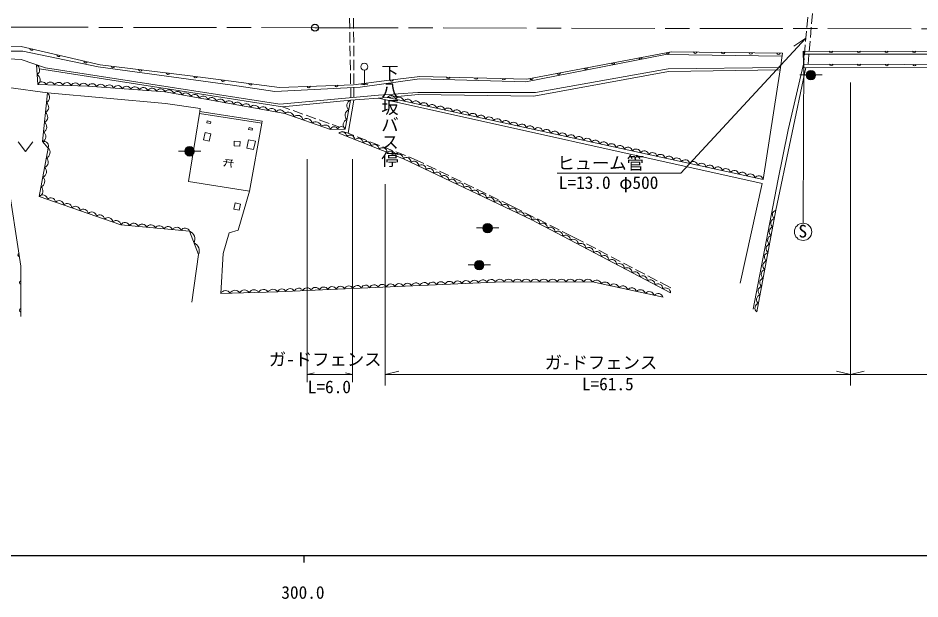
# Model space of a CAD drawing. Units: millimetres, scale not verified. Extents: x 40000 to 680000, y 20000 to 380000.
# Drawn here: x 326750 to 456854, y 198715 to 282586 of the extents above; entities that cross this region are included whole.
import ezdxf
from ezdxf.enums import TextEntityAlignment as Align

# ---------------------------------------------------------------- set-up
doc = ezdxf.new("R2010")
doc.units = ezdxf.units.MM
doc.header["$LTSCALE"] = 1000
doc.linetypes.add('CHAIN', pattern=[18.5, 12, -1.5, 3.5, -1.5])
for name, color, linetype, lineweight in [('M-BGD', 7, 'Continuous', 13), ('M-BMK', 2, 'CHAIN', 13), ('M-BMK-SRVR', 3, 'Continuous', 25), ('M-STR-HTXT', 7, 'Continuous', 13), ('M-TTL-BAND', 7, 'Continuous', 25)]:
    doc.layers.add(name, color=color, linetype=linetype, lineweight=lineweight)
doc.styles.add('@ＭＳ ゴシック', font='')
doc.styles.add('ＭＳ ゴシック', font='')
doc.styles.get('@ＭＳ ゴシック').set_extended_font_data('@MS Gothic')
doc.styles.get('ＭＳ ゴシック').set_extended_font_data('MS Gothic')

msp = doc.modelspace()

# ---------------------------------------------------------------- hatches: boundary and pattern name
at = {"layer": 'M-BGD'}
for points in [[(441800, 274349, 0.97359), (440435, 274385, 0.01338), (440434, 274349, 0.41421), (441117, 273666, 0.41421)], [(352184, 263343, 0.97359), (350820, 263379, 0.01338), (350819, 263343, 0.41421), (351502, 262660, 0.41421)], [(395174, 252262, 0.97359), (393809, 252298, 0.01338), (393808, 252262, 1)], [(393962, 246912, 0.97359), (392597, 246948, 0.01338), (392596, 246912, 0.41421), (393279, 246229, 0.41421)]]:
    msp.add_hatch(color=256, dxfattribs=at).paths.add_polyline_path(points)

# ---------------------------------------------------------------- linework, layer by layer
for p, q in [((440528, 281205), (440660, 282699)), ((441219, 281759), (441351, 283254)), ((441043, 279767), (441175, 281261)), ((440353, 279212), (440484, 280707)), ((440177, 277220), (440309, 278714)), ((440867, 277775), (440999, 279269)), ((327464, 277786), (279235, 277762)), ((338306, 275539), (327464, 277786)), ((399986, 273356), (420169, 277304)), ((420169, 277304), (436948, 277063)), ((437004, 277523), (436710, 275127)), ((440023, 277819), (440064, 275945)), ((440108, 277819), (440026, 252970)), ((440032, 277392), (487026, 277323)), ((440706, 275943), (440823, 277277)), ((325374, 276677), (327180, 276581)), ((327180, 276581), (330726, 275384)), ((329582, 273005), (329415, 275826)), ((437866, 266451), (440064, 275945)), ((440064, 275945), (440133, 276722)), ((364882, 269770), (329837, 275240)), ((364497, 270155), (330726, 275384)), ((357671, 272902), (338306, 275539)), ((376705, 273049), (376705, 275049)), ((401174, 271313), (420569, 274867)), ((420509, 275246), (401373, 271851)), ((436748, 275439), (420509, 275246)), ((420569, 274867), (436710, 275127)), ((436710, 275127), (434223, 259282)), ((436085, 254848), (440410, 275426)), ((439944, 275427), (483691, 275336)), ((384680, 273817), (376084, 272627)), ((384680, 273817), (399986, 273356)), ((439521, 274385), (440435, 274385)), ((441815, 274385), (442728, 274385)), ((330983, 271763), (325359, 272549)), ((363791, 271969), (357671, 272902)), ((376084, 272627), (363791, 271969)), ((376205, 273049), (377205, 273049)), ((348031, 270238), (330983, 271763)), ((378759, 271431), (364497, 270155)), ((364882, 269770), (374729, 270714)), ((374372, 265948), (375188, 270749)), ((374729, 270714), (380037, 271120)), ((384422, 271815), (378759, 271431)), ((434093, 258690), (378766, 271023)), ((380037, 271120), (384462, 271522)), ((434223, 259282), (380037, 271120)), ((401373, 271851), (384422, 271815)), ((384462, 271522), (401174, 271313)), ((353005, 269538), (348031, 270238)), ((352996, 269086), (353005, 269538)), ((364882, 269770), (365957, 269387)), ((351358, 258970), (352949, 268779)), ((352949, 268779), (352996, 269086)), ((352949, 268779), (361935, 267405)), ((352996, 269086), (361982, 267713)), ((366428, 269220), (367841, 268717)), ((368312, 268549), (369726, 268046)), ((353991, 267458), (354051, 267729)), ((354505, 267343), (353991, 267458)), ((354051, 267729), (354566, 267615)), ((354566, 267615), (354505, 267343)), ((360011, 266489), (360072, 266761)), ((360072, 266761), (360586, 266646)), ((361935, 267405), (360121, 257594)), ((361982, 267713), (361935, 267405)), ((370197, 267878), (371610, 267375)), ((372081, 267208), (373156, 266825)), ((353482, 264999), (353725, 266041)), ((353725, 266041), (354544, 265850)), ((354544, 265850), (354301, 264808)), ((360526, 266375), (360011, 266489)), ((360586, 266646), (360526, 266375)), ((373555, 266187), (374372, 265948)), ((374372, 265948), (375184, 265632)), ((375650, 265450), (377047, 264906)), ((436370, 259064), (437866, 266451)), ((326766, 264694), (327816, 263294)), ((327816, 263294), (328866, 264694)), ((354301, 264808), (353482, 264999)), ((357921, 264111), (357950, 264789)), ((357950, 264789), (358783, 264753)), ((358783, 264753), (358754, 264075)), ((359743, 263812), (359994, 265006)), ((359994, 265006), (360981, 264799)), ((360981, 264799), (360729, 263604)), ((377513, 264725), (378911, 264181)), ((349906, 263378), (350820, 263379)), ((352199, 263378), (353113, 263379)), ((358754, 264075), (357921, 264111)), ((360729, 263604), (359743, 263812)), ((379377, 263999), (380775, 263455)), ((381241, 263274), (382639, 262730)), ((356386, 261854), (357840, 261658)), ((356808, 261797), (356675, 261441)), ((356690, 262179), (357739, 262049)), ((356866, 262157), (356808, 261797)), ((357553, 262072), (357435, 261499)), ((383105, 262548), (383916, 262233)), ((383916, 262233), (385277, 261574)), ((356675, 261441), (356451, 261188)), ((357435, 261499), (357471, 260985)), ((385727, 261357), (387077, 260704)), ((387527, 260486), (388877, 259833)), ((360121, 257594), (351358, 258970)), ((389328, 259615), (390678, 258962)), ((432775, 240547), (436370, 259064)), ((391128, 258744), (392478, 258091)), ((392928, 257873), (394279, 257220)), ((434093, 258690), (430929, 244331)), ((360121, 257594), (358526, 251954)), ((394729, 257002), (396079, 256349)), ((357885, 255006), (358068, 255889)), ((358665, 254845), (357885, 255006)), ((358068, 255889), (358848, 255728)), ((358848, 255728), (358665, 254845)), ((396529, 256131), (397890, 255473)), ((397890, 255473), (399426, 254703)), ((399873, 254478), (401214, 253806)), ((436085, 254848), (433344, 240158)), ((401661, 253581), (403002, 252909)), ((403448, 252685), (404789, 252012)), ((357214, 251580), (356329, 248600)), ((358526, 251954), (357214, 251580)), ((392895, 252297), (393809, 252298)), ((395188, 252297), (396102, 252298)), ((405236, 251788), (406772, 251017)), ((406772, 251017), (408306, 250216)), ((408749, 249985), (410078, 249291)), ((356329, 248600), (355988, 242828)), ((410522, 249059), (411851, 248365)), ((352761, 248447), (351799, 241543)), ((412295, 248133), (413624, 247439)), ((414067, 247208), (415397, 246513)), ((391684, 246948), (392597, 246948)), ((393977, 246948), (394891, 246948)), ((415840, 246282), (417170, 245588)), ((417613, 245356), (418943, 244662)), ((419386, 244430), (420919, 243630))]:
    msp.add_line(p, q, dxfattribs=at)
for points in [[(212742, 278324), (327219, 278469), (338574, 275827), (351584, 274247), (364464, 272572), (375153, 272963), (379587, 273542), (384718, 274167), (400131, 273758), (421010, 277729), (437004, 277523)], [(440023, 277819), (487095, 277745), (532320, 277674), (571292, 277500)], [(325405, 276243), (325202, 259677), (327176, 246757), (327161, 239474)], [(440064, 275945), (483713, 275804), (532196, 276079), (571275, 275884)], [(374729, 270714), (373931, 266540), (371818, 266487), (365215, 268809), (347958, 271920), (336832, 272757), (329582, 273005)], [(352761, 248447), (351505, 251797), (341596, 252734), (329812, 256841), (331093, 263800), (330275, 264737), (330983, 271763)], [(420867, 242895), (400884, 253428), (382341, 262280), (373009, 265959)], [(419787, 242263), (409605, 244483), (395601, 244473), (364198, 243052), (355988, 242828)]]:
    msp.add_lwpolyline(points, dxfattribs=at)
for centre, radius in [((376705, 275549), 500), ((441117, 274349), 683), ((351502, 263343), 683), ((394491, 252262), 683), ((440003, 251720), 1250), ((393279, 246912), 683)]:
    msp.add_circle(centre, radius, dxfattribs=at)
for centre, radius, start, end in [((328715, 278178), 256, 179.58294, 334.22217), ((332611, 277272), 256, 179.58294, 334.22217), ((420446, 277679), 256, 203.44918, 358.08841), ((424447, 277741), 256, 191.94235, 346.58159), ((428446, 277690), 256, 191.94235, 346.58159), ((432446, 277638), 256, 191.94235, 346.58159), ((436446, 277587), 256, 191.94235, 346.58159), ((444023, 277869), 256, 192.59039, 347.22962), ((448023, 277863), 256, 192.59039, 347.22962), ((452023, 277857), 256, 192.59039, 347.22962), ((456023, 277850), 256, 192.59039, 347.22962), ((329034, 275096), 824, 304.36265, 62.41842), ((336507, 276365), 256, 179.58294, 334.22217), ((412587, 276184), 256, 203.44918, 358.08841), ((416516, 276932), 256, 203.44918, 358.08841), ((444064, 275989), 256, 192.49467, 347.1339), ((448064, 275976), 256, 192.49467, 347.1339), ((452064, 275963), 256, 192.49467, 347.1339), ((456064, 275950), 256, 192.49467, 347.1339), ((340432, 275658), 256, 185.75539, 340.39462), ((344403, 275176), 256, 185.75539, 340.39462), ((348373, 274693), 256, 185.75539, 340.39462), ((404728, 274690), 256, 203.44918, 358.08841), ((408657, 275437), 256, 203.44918, 358.08841), ((329117, 273685), 824, 304.36265, 62.41842), ((330178, 272728), 657, 21.05559, 155.03254), ((331386, 272686), 657, 21.05559, 155.03254), ((332594, 272645), 657, 21.05559, 155.03254), ((333803, 272604), 657, 21.05559, 155.03254), ((335011, 272563), 657, 21.05559, 155.03254), ((352344, 274205), 256, 185.27173, 339.91096), ((356311, 273689), 256, 185.27173, 339.91096), ((380634, 273726), 256, 199.62264, 354.26187), ((388826, 274114), 256, 191.16125, 345.80049), ((392825, 274008), 256, 191.16125, 345.80049), ((396823, 273902), 256, 191.16125, 345.80049), ((400798, 273942), 256, 203.44918, 358.08841), ((336219, 272521), 657, 21.05559, 155.03254), ((337429, 272431), 680, 20.02558, 151.36548), ((338665, 272338), 680, 20.02558, 151.36548), ((339901, 272245), 680, 20.02558, 151.36548), ((341138, 272152), 680, 20.02558, 151.36548), ((342374, 272059), 680, 20.02558, 151.36548), ((343610, 271966), 680, 20.02558, 151.36548), ((344846, 271873), 680, 20.02558, 151.36548), ((346082, 271780), 680, 20.02558, 151.36548), ((347318, 271687), 680, 20.02558, 151.36548), ((348522, 271523), 690, 14.64797, 144.91716), ((349755, 271301), 690, 14.64797, 144.91716), ((360277, 273173), 256, 185.27173, 339.91096), ((368689, 272783), 256, 194.77548, 349.41471), ((372686, 272929), 256, 194.77548, 349.41471), ((376666, 273217), 256, 200.1234, 354.76264), ((330491, 271103), 823, 295.18789, 53.30641), ((350988, 271079), 690, 14.64797, 144.91716), ((352220, 270857), 690, 14.64797, 144.91716), ((353453, 270634), 690, 14.64797, 144.91716), ((354686, 270412), 690, 14.64797, 144.91716), ((355918, 270190), 690, 14.64797, 144.91716), ((357151, 269968), 690, 14.64797, 144.91716), ((375015, 269938), 827, 110.26724, 228.09709), ((380572, 270743), 654, 10.5485, 144.80347), ((381750, 270486), 654, 10.5485, 144.80347), ((382928, 270229), 654, 10.5485, 144.80347), ((384106, 269971), 654, 10.5485, 144.80347), ((330350, 269698), 823, 295.18789, 53.30641), ((358384, 269746), 690, 14.64797, 144.91716), ((359616, 269524), 690, 14.64797, 144.91716), ((360849, 269301), 690, 14.64797, 144.91716), ((362081, 269079), 690, 14.64797, 144.91716), ((363314, 268857), 690, 14.64797, 144.91716), ((364547, 268635), 690, 14.64797, 144.91716), ((374749, 268547), 827, 110.26724, 228.09709), ((385284, 269714), 654, 10.5485, 144.80347), ((386462, 269457), 654, 10.5485, 144.80347), ((387640, 269199), 654, 10.5485, 144.80347), ((388817, 268942), 654, 10.5485, 144.80347), ((389995, 268685), 654, 10.5485, 144.80347), ((330208, 268292), 823, 295.18789, 53.30641), ((365738, 268188), 812, 11.12681, 130.11081), ((367059, 267724), 812, 11.12681, 130.11081), ((368379, 267259), 812, 11.12681, 130.11081), ((391173, 268427), 654, 10.5485, 144.80347), ((392351, 268170), 654, 10.5485, 144.80347), ((393529, 267912), 654, 10.5485, 144.80347), ((394707, 267655), 654, 10.5485, 144.80347), ((395885, 267398), 654, 10.5485, 144.80347), ((330067, 266887), 823, 295.18789, 53.30641), ((369700, 266794), 812, 11.12681, 130.11081), ((371020, 266330), 812, 11.12681, 130.11081), ((372350, 266351), 549, 17.2043, 165.6779), ((373406, 266377), 549, 17.2043, 165.6779), ((374483, 267155), 827, 110.26724, 228.09709), ((397063, 267140), 654, 10.5485, 144.80347), ((398241, 266883), 654, 10.5485, 144.80347), ((399419, 266626), 654, 10.5485, 144.80347), ((400597, 266368), 654, 10.5485, 144.80347), ((401775, 266111), 654, 10.5485, 144.80347), ((329925, 265482), 823, 295.18789, 53.30641), ((373486, 265458), 691, 3.40265, 133.56558), ((374652, 264998), 691, 3.40265, 133.56558), ((402953, 265854), 654, 10.5485, 144.80347), ((404131, 265596), 654, 10.5485, 144.80347), ((405309, 265339), 654, 10.5485, 144.80347), ((406487, 265082), 654, 10.5485, 144.80347), ((407665, 264824), 654, 10.5485, 144.80347), ((330471, 264082), 683, 335.5925, 106.60652), ((375819, 264538), 691, 3.40265, 133.56558), ((376985, 264079), 691, 3.40265, 133.56558), ((378151, 263619), 691, 3.40265, 133.56558), ((408843, 264567), 654, 10.5485, 144.80347), ((410021, 264309), 654, 10.5485, 144.80347), ((411199, 264052), 654, 10.5485, 144.80347), ((412377, 263795), 654, 10.5485, 144.80347), ((413555, 263537), 654, 10.5485, 144.80347), ((330546, 263181), 826, 290.60737, 48.53021), ((379318, 263159), 691, 3.40265, 133.56558), ((380484, 262699), 691, 3.40265, 133.56558), ((381651, 262239), 691, 3.40265, 133.56558), ((414733, 263280), 654, 10.5485, 144.80347), ((415911, 263023), 654, 10.5485, 144.80347), ((417089, 262765), 654, 10.5485, 144.80347), ((418267, 262508), 654, 10.5485, 144.80347), ((419445, 262251), 654, 10.5485, 144.80347), ((330290, 261789), 826, 290.60737, 48.53021), ((382775, 261788), 656, 357.48048, 131.4781), ((383866, 261268), 656, 357.48048, 131.4781), ((420623, 261993), 654, 10.5485, 144.80347), ((421801, 261736), 654, 10.5485, 144.80347), ((422978, 261479), 654, 10.5485, 144.80347), ((424156, 261221), 654, 10.5485, 144.80347), ((425334, 260964), 654, 10.5485, 144.80347), ((330034, 260398), 826, 290.60737, 48.53021), ((384957, 260747), 656, 357.48048, 131.4781), ((386048, 260226), 656, 357.48048, 131.4781), ((387139, 259705), 656, 357.48048, 131.4781), ((426512, 260706), 654, 10.5485, 144.80347), ((427690, 260449), 654, 10.5485, 144.80347), ((428868, 260192), 654, 10.5485, 144.80347), ((430046, 259934), 654, 10.5485, 144.80347), ((431224, 259677), 654, 10.5485, 144.80347), ((329777, 259006), 826, 290.60737, 48.53021), ((388229, 259185), 656, 357.48048, 131.4781), ((389320, 258664), 656, 357.48048, 131.4781), ((432402, 259420), 654, 10.5485, 144.80347), ((433580, 259162), 654, 10.5485, 144.80347), ((329521, 257614), 826, 290.60737, 48.53021), ((390411, 258143), 656, 357.48048, 131.4781), ((391502, 257622), 656, 357.48048, 131.4781), ((392592, 257102), 656, 357.48048, 131.4781), ((330307, 256365), 687, 5.45771, 136.10908), ((331485, 255954), 687, 5.45771, 136.10908), ((393683, 256581), 656, 357.48048, 131.4781), ((394774, 256060), 656, 357.48048, 131.4781), ((332663, 255544), 687, 5.45771, 136.10908), ((333842, 255133), 687, 5.45771, 136.10908), ((335020, 254722), 687, 5.45771, 136.10908), ((395865, 255539), 656, 357.48048, 131.4781), ((396955, 255019), 656, 357.48048, 131.4781), ((398046, 254498), 656, 357.48048, 131.4781), ((336198, 254312), 687, 5.45771, 136.10908), ((337377, 253901), 687, 5.45771, 136.10908), ((338555, 253490), 687, 5.45771, 136.10908), ((339734, 253079), 687, 5.45771, 136.10908), ((399137, 253977), 656, 357.48048, 131.4781), ((400228, 253456), 656, 357.48048, 131.4781), ((436251, 254184), 685, 103.99334, 234.86362), ((340912, 252669), 687, 5.45771, 136.10908), ((342188, 252393), 684, 19.11774, 150.07776), ((343427, 252276), 684, 19.11774, 150.07776), ((344666, 252159), 684, 19.11774, 150.07776), ((345904, 252041), 684, 19.11774, 150.07776), ((347143, 251924), 684, 19.11774, 150.07776), ((348382, 251807), 684, 19.11774, 150.07776), ((401302, 252877), 692, 357.17536, 127.24043), ((402413, 252291), 692, 357.17536, 127.24043), ((436022, 252960), 685, 103.99334, 234.86362), ((349620, 251690), 684, 19.11774, 150.07776), ((350859, 251573), 684, 19.11774, 150.07776), ((351070, 250678), 1200, 332.3636, 68.74849), ((403523, 251706), 692, 357.17536, 127.24043), ((404633, 251121), 692, 357.17536, 127.24043), ((405743, 250536), 692, 357.17536, 127.24043), ((435565, 250512), 685, 103.99334, 234.86362), ((435794, 251736), 685, 103.99334, 234.86362), ((351698, 249004), 1200, 332.3636, 68.74849), ((406853, 249951), 692, 357.17536, 127.24043), ((407964, 249366), 692, 357.17536, 127.24043), ((435337, 249287), 685, 103.99334, 234.86362), ((326984, 248384), 256, 111.36674, 266.00597), ((409074, 248781), 692, 357.17536, 127.24043), ((410184, 248195), 692, 357.17536, 127.24043), ((435108, 248063), 685, 103.99334, 234.86362), ((411294, 247610), 692, 357.17536, 127.24043), ((412404, 247025), 692, 357.17536, 127.24043), ((434880, 246839), 685, 103.99334, 234.86362), ((413515, 246440), 692, 357.17536, 127.24043), ((414625, 245855), 692, 357.17536, 127.24043), ((415735, 245270), 692, 357.17536, 127.24043), ((434652, 245615), 685, 103.99334, 234.86362), ((327227, 244394), 256, 102.56273, 257.20197), ((390177, 243970), 657, 25.60722, 159.57316), ((391385, 244025), 657, 25.60722, 159.57316), ((392593, 244079), 657, 25.60722, 159.57316), ((393801, 244134), 657, 25.60722, 159.57316), ((395009, 244189), 657, 25.60722, 159.57316), ((396238, 244167), 706, 25.74946, 154.33212), ((397511, 244168), 706, 25.74946, 154.33212), ((398784, 244168), 706, 25.74946, 154.33212), ((400057, 244169), 706, 25.74946, 154.33212), ((401330, 244170), 706, 25.74946, 154.33212), ((402603, 244171), 706, 25.74946, 154.33212), ((403876, 244172), 706, 25.74946, 154.33212), ((405149, 244173), 706, 25.74946, 154.33212), ((406422, 244174), 706, 25.74946, 154.33212), ((407695, 244175), 706, 25.74946, 154.33212), ((408968, 244176), 706, 25.74946, 154.33212), ((410171, 244021), 730, 14.5901, 140.81204), ((416845, 244685), 692, 357.17536, 127.24043), ((417955, 244099), 692, 357.17536, 127.24043), ((434423, 244391), 685, 103.99334, 234.86362), ((359419, 242536), 786, 30.95653, 152.17361), ((360787, 242573), 786, 30.95653, 152.17361), ((362156, 242611), 786, 30.95653, 152.17361), ((363524, 242648), 786, 30.95653, 152.17361), ((364813, 242823), 657, 25.60722, 159.57316), ((366021, 242877), 657, 25.60722, 159.57316), ((367229, 242932), 657, 25.60722, 159.57316), ((368437, 242987), 657, 25.60722, 159.57316), ((369644, 243041), 657, 25.60722, 159.57316), ((370852, 243096), 657, 25.60722, 159.57316), ((372060, 243151), 657, 25.60722, 159.57316), ((373268, 243205), 657, 25.60722, 159.57316), ((374476, 243260), 657, 25.60722, 159.57316), ((375684, 243315), 657, 25.60722, 159.57316), ((376891, 243369), 657, 25.60722, 159.57316), ((378099, 243424), 657, 25.60722, 159.57316), ((379307, 243478), 657, 25.60722, 159.57316), ((380515, 243533), 657, 25.60722, 159.57316), ((381723, 243588), 657, 25.60722, 159.57316), ((382931, 243642), 657, 25.60722, 159.57316), ((384138, 243697), 657, 25.60722, 159.57316), ((385346, 243752), 657, 25.60722, 159.57316), ((386554, 243806), 657, 25.60722, 159.57316), ((387762, 243861), 657, 25.60722, 159.57316), ((388970, 243916), 657, 25.60722, 159.57316), ((411443, 243744), 730, 14.5901, 140.81204), ((412716, 243466), 730, 14.5901, 140.81204), ((413989, 243189), 730, 14.5901, 140.81204), ((415262, 242911), 730, 14.5901, 140.81204), ((416534, 242634), 730, 14.5901, 140.81204), ((419066, 243514), 692, 357.17536, 127.24043), ((420176, 242929), 692, 357.17536, 127.24043), ((434195, 243167), 685, 103.99334, 234.86362), ((356683, 242461), 786, 30.95653, 152.17361), ((358051, 242498), 786, 30.95653, 152.17361), ((417807, 242356), 730, 14.5901, 140.81204), ((419080, 242079), 730, 14.5901, 140.81204), ((433966, 241942), 685, 103.99334, 234.86362), ((433738, 240718), 685, 103.99334, 234.86362), ((327219, 240394), 256, 102.56273, 257.20197)]:
    msp.add_arc(centre, radius, start, end, dxfattribs=at)
at = {"layer": 'M-BMK'}
for p, q in [((269386, 281365), (369587, 281184)), ((369587, 281184), (470671, 281002))]:
    msp.add_line(p, q, dxfattribs=at)
at = {"layer": 'M-BMK-SRVR'}
msp.add_circle((369587, 281184), 500, dxfattribs=at)
at = {"layer": 'M-STR-HTXT'}
for p, q in [((374588, 281066), (374561, 282566)), ((375162, 281072), (375155, 282572)), ((374623, 279066), (374597, 280566)), ((375172, 279073), (375164, 280573)), ((374658, 277066), (374632, 278566)), ((375181, 277073), (375174, 278573)), ((422339, 260189), (440392, 279664)), ((440392, 279664), (438666, 278537)), ((374693, 275067), (374667, 276567)), ((375190, 275073), (375183, 276573)), ((374728, 273067), (374702, 274567)), ((375200, 273073), (375193, 274573)), ((446819, 229527), (446819, 273301)), ((374763, 271074), (374737, 272567)), ((375209, 271113), (375202, 272573)), ((368445, 230029), (368445, 262218)), ((374973, 230029), (374973, 262218)), ((404543, 260189), (422339, 260189)), ((379694, 229527), (379694, 258614)), ((379694, 231119), (381694, 231619)), ((446819, 231119), (444819, 231619)), ((446819, 231119), (448819, 231619)), ((368445, 231119), (369445, 231369)), ((368445, 231119), (374973, 231119)), ((374973, 231119), (373973, 231369)), ((379694, 231119), (446819, 231119)), ((446819, 231119), (487095, 231119))]:
    msp.add_line(p, q, dxfattribs=at)
at = {"layer": 'M-TTL-BAND'}
for p, q in [((40000, 205000), (579000, 205000)), ((368000, 205000), (368000, 204000))]:
    msp.add_line(p, q, dxfattribs=at)

# ---------------------------------------------------------------- texts
at = {"layer": 'M-BGD', "style": '@ＭＳ ゴシック'}
msp.add_text('下八坂バス停', height=1833, rotation=270, dxfattribs=at).set_placement((378903, 275965), align=Align.BOTTOM_LEFT)
at = {"layer": 'M-BGD', "style": 'ＭＳ ゴシック'}
msp.add_text('S', height=1833, dxfattribs=at).set_placement((439324, 250346), align=Align.BOTTOM_LEFT)
at = {"layer": 'M-STR-HTXT', "style": 'ＭＳ ゴシック'}
for s, p in [('ヒューム管', (404543, 260189)), ('L=13.0 φ500', (404750, 257361)), ('ガ-ドフェンス', (362935, 231847)), ('ガ-ドフェンス', (402715, 231388)), ('L=61.5', (408081, 228290)), ('L=6.0', (368540, 227872))]:
    msp.add_text(s, height=1833, dxfattribs=at).set_placement(p, align=Align.BOTTOM_LEFT)
at = {"layer": 'M-TTL-BAND', "style": 'ＭＳ ゴシック'}
msp.add_text('300.0', height=1833, dxfattribs=at).set_placement((367844, 198195), align=Align.BOTTOM_CENTER)

doc.saveas('drawing.dxf')
